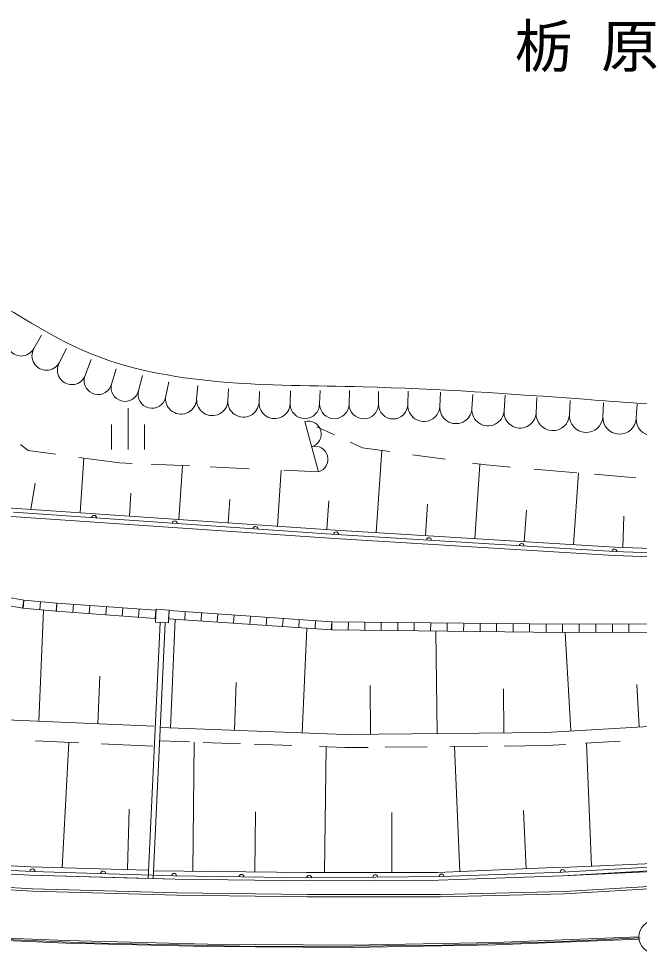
# Model space of a CAD drawing. Units: millimetres, scale not verified. Extents: x 40000 to 680000, y 20000 to 380000.
# Drawn here: x 342636 to 380284, y 283814 to 340490 of the extents above; entities that cross this region are included whole.
import ezdxf
from ezdxf.enums import TextEntityAlignment as Align

# ---------------------------------------------------------------- set-up
doc = ezdxf.new("R2010")
doc.units = ezdxf.units.MM
doc.header["$LTSCALE"] = 1000
for name, color, linetype, lineweight in [('M-BGD-EXST', 3, 'Continuous', 13), ('M-BGD-RSTR', 2, 'Continuous', 13), ('M-TTL-FRAM', 7, 'Continuous', 13)]:
    doc.layers.add(name, color=color, linetype=linetype, lineweight=lineweight)
doc.styles.add('ＭＳ ゴシック', font='')
doc.styles.get('ＭＳ ゴシック').set_extended_font_data('MS Gothic')

msp = doc.modelspace()

# ---------------------------------------------------------------- linework, layer by layer
at = {"layer": 'M-BGD-EXST'}
msp.add_circle((381260, 284814), 1000, dxfattribs=at)
at = {"layer": 'M-BGD-RSTR'}
for p, q in [((337062, 284851), (346727, 284457)), ((375205, 284506), (380340, 284759)), ((346727, 284457), (356060, 284247)), ((356060, 284247), (361132, 284223)), ((361132, 284223), (368359, 284309)), ((368359, 284309), (375205, 284506))]:
    msp.add_line(p, q, dxfattribs=at)
at = {"layer": 'M-TTL-FRAM'}
for p, q in [((343557, 320485), (344026, 321294)), ((345096, 319619), (345534, 320492)), ((346635, 318753), (347024, 319817)), ((348270, 318336), (348550, 319259)), ((349905, 317919), (350146, 318851)), ((351540, 317502), (351742, 318461)), ((353432, 317411), (353508, 318254)), ((355323, 317320), (355359, 318045)), ((357214, 317229), (357244, 317887)), ((359106, 317138), (359115, 317915)), ((360890, 317130), (360918, 317943)), ((362674, 317121), (362704, 317938)), ((364458, 317113), (364455, 317882)), ((366242, 317104), (366258, 317894)), ((368187, 316972), (368228, 317845)), ((370132, 316840), (370186, 317707)), ((372077, 316707), (372145, 317658)), ((374022, 316575), (374077, 317520)), ((349276, 316875), (349276, 314375)), ((376048, 316469), (376085, 317344)), ((378075, 316363), (378106, 317192)), ((380101, 316256), (380154, 317116)), ((348276, 315875), (348276, 314375)), ((350276, 314375), (350276, 315875)), ((360816, 313013), (359994, 316057)), ((360816, 313013), (359994, 316057)), ((361796, 315249), (360723, 315744)), ((361796, 315249), (360723, 315744)), ((343203, 314307), (342738, 314671)), ((343203, 314307), (342738, 314671)), ((363487, 314469), (362738, 314814)), ((363487, 314469), (362738, 314814)), ((344871, 314081), (343203, 314307)), ((344871, 314081), (343203, 314307)), ((365154, 314238), (363487, 314469)), ((365154, 314238), (363487, 314469)), ((364659, 314306), (364322, 309324)), ((368513, 313773), (366520, 314049)), ((368513, 313773), (366520, 314049)), ((348752, 313556), (346294, 313889)), ((348752, 313556), (346294, 313889)), ((346587, 313849), (346362, 310521)), ((349524, 313521), (348752, 313556)), ((349524, 313521), (348752, 313556)), ((352999, 313365), (350663, 313470)), ((352999, 313365), (350663, 313470)), ((370985, 313431), (370174, 313543)), ((370985, 313431), (370174, 313543)), ((370615, 313463), (370311, 308958)), ((372478, 313303), (370985, 313431)), ((372478, 313303), (370985, 313431)), ((352569, 313384), (352348, 310117)), ((356618, 313202), (354253, 313308)), ((356618, 313202), (354253, 313308)), ((358564, 313114), (358335, 309713)), ((360816, 313013), (358721, 313107)), ((360816, 313013), (358721, 313107)), ((376491, 312957), (373899, 313180)), ((376491, 312957), (373899, 313180)), ((376594, 312949), (376300, 308591)), ((380077, 312649), (377561, 312865)), ((380077, 312649), (377561, 312865)), ((343630, 312318), (343369, 310723)), ((349449, 311712), (349355, 310319)), ((355438, 311343), (355341, 309915)), ((361446, 311259), (361328, 309507)), ((341939, 310820), (361833, 309476)), ((341939, 310820), (361833, 309476)), ((367445, 311043), (367317, 309141)), ((373434, 310682), (373305, 308775)), ((341906, 310321), (361801, 308977)), ((341906, 310321), (361801, 308977)), ((361890, 309213), (342314, 310556)), ((361890, 309213), (342314, 310556)), ((379346, 310326), (379278, 308422)), ((361833, 309476), (378789, 308439)), ((361833, 309476), (378789, 308439)), ((361801, 308977), (378765, 307940)), ((361801, 308977), (378765, 307940)), ((378779, 308172), (361890, 309213)), ((378779, 308172), (361890, 309213)), ((378789, 308439), (382792, 308297)), ((378789, 308439), (382792, 308297)), ((378765, 307940), (382793, 307797)), ((378765, 307940), (382793, 307797)), ((382802, 308029), (378779, 308172)), ((382802, 308029), (378779, 308172)), ((342889, 304734), (329118, 307211)), ((342889, 304734), (329118, 307211)), ((342956, 305230), (329196, 307705)), ((342956, 305230), (329196, 307705)), ((342956, 305230), (342867, 304738)), ((342956, 305230), (342867, 304738)), ((342956, 305230), (342912, 304732)), ((342956, 305230), (342912, 304732)), ((344957, 305053), (342956, 305230)), ((344957, 305053), (342956, 305230)), ((343957, 305142), (343912, 304644)), ((343957, 305142), (343912, 304644)), ((344957, 305053), (344913, 304555)), ((344957, 305053), (344913, 304555)), ((344957, 305053), (344921, 304555)), ((344957, 305053), (344921, 304555)), ((350949, 304619), (344957, 305053)), ((350949, 304619), (344957, 305053)), ((345956, 304981), (345920, 304482)), ((345956, 304981), (345920, 304482)), ((344917, 304555), (342889, 304734)), ((344917, 304555), (342889, 304734)), ((344144, 304611), (343854, 297884)), ((350913, 304121), (344917, 304555)), ((350913, 304121), (344917, 304555)), ((346954, 304909), (346918, 304410)), ((346954, 304909), (346918, 304410)), ((347953, 304836), (347917, 304338)), ((347953, 304836), (347917, 304338)), ((348952, 304764), (348916, 304265)), ((348952, 304764), (348916, 304265)), ((349950, 304692), (349914, 304193)), ((349950, 304692), (349914, 304193)), ((350949, 304619), (350913, 304121)), ((350949, 304619), (350913, 304121)), ((350977, 304682), (350927, 303898)), ((350977, 304682), (350927, 303898)), ((351766, 304632), (350977, 304682)), ((351766, 304632), (350977, 304682)), ((351716, 303848), (351766, 304632)), ((351716, 303848), (351766, 304632)), ((351766, 304632), (351732, 304100)), ((351766, 304632), (351732, 304100)), ((361635, 303923), (351763, 304599)), ((361635, 303923), (351763, 304599)), ((352742, 304532), (352708, 304033)), ((352742, 304532), (352708, 304033)), ((353730, 304464), (353696, 303965)), ((353730, 304464), (353696, 303965)), ((354718, 304396), (354684, 303897)), ((354718, 304396), (354684, 303897)), ((351226, 303879), (350497, 288355)), ((351226, 303879), (350497, 288355)), ((351525, 303860), (350797, 288343)), ((351525, 303860), (350797, 288343)), ((350927, 303898), (351716, 303848)), ((350927, 303898), (351716, 303848)), ((361615, 303423), (351732, 304100)), ((361615, 303423), (351732, 304100)), ((352128, 304072), (351844, 297480)), ((355706, 304329), (355672, 303830)), ((355706, 304329), (355672, 303830)), ((356694, 304261), (356660, 303762)), ((356694, 304261), (356660, 303762)), ((357682, 304193), (357648, 303695)), ((357682, 304193), (357648, 303695)), ((358670, 304126), (358636, 303627)), ((358670, 304126), (358636, 303627)), ((359659, 304058), (359624, 303559)), ((359659, 304058), (359624, 303559)), ((360647, 303990), (360612, 303492)), ((360647, 303990), (360612, 303492)), ((361635, 303923), (361601, 303424)), ((361635, 303923), (361601, 303424)), ((361635, 303923), (361629, 303423)), ((361635, 303923), (361629, 303423)), ((375629, 303774), (361635, 303923)), ((375629, 303774), (361635, 303923)), ((362634, 303912), (362629, 303412)), ((362634, 303912), (362629, 303412)), ((363634, 303902), (363629, 303402)), ((363634, 303902), (363629, 303402)), ((364633, 303891), (364628, 303391)), ((364633, 303891), (364628, 303391)), ((365633, 303880), (365628, 303380)), ((365633, 303880), (365628, 303380)), ((366633, 303870), (366627, 303370)), ((366633, 303870), (366627, 303370)), ((367632, 303859), (367627, 303359)), ((367632, 303859), (367627, 303359)), ((368632, 303848), (368626, 303348)), ((368632, 303848), (368626, 303348)), ((369631, 303838), (369626, 303338)), ((369631, 303838), (369626, 303338)), ((370631, 303827), (370626, 303327)), ((370631, 303827), (370626, 303327)), ((371630, 303816), (371625, 303316)), ((371630, 303816), (371625, 303316)), ((372630, 303806), (372625, 303306)), ((372630, 303806), (372625, 303306)), ((373630, 303795), (373624, 303295)), ((373630, 303795), (373624, 303295)), ((374629, 303785), (374624, 303285)), ((374629, 303785), (374624, 303285)), ((383682, 303796), (375629, 303774)), ((383682, 303796), (375629, 303774)), ((379655, 303785), (379657, 303285)), ((379655, 303785), (379657, 303285)), ((360112, 303526), (359838, 297184)), ((375627, 303274), (361615, 303423)), ((375627, 303274), (361615, 303423)), ((367951, 303356), (368012, 297144)), ((375629, 303774), (375623, 303274)), ((375629, 303774), (375623, 303274)), ((383683, 303296), (375627, 303274)), ((383683, 303296), (375627, 303274)), ((375629, 303774), (375630, 303274)), ((375629, 303774), (375630, 303274)), ((375782, 303274), (376132, 297298)), ((376635, 303777), (376637, 303277)), ((376635, 303777), (376637, 303277)), ((377642, 303780), (377643, 303280)), ((377642, 303780), (377643, 303280)), ((378649, 303782), (378650, 303282)), ((378649, 303782), (378650, 303282)), ((347555, 300615), (347430, 297730)), ((355831, 300235), (355724, 297337)), ((363958, 300046), (363987, 297104)), ((372044, 299859), (372070, 297184)), ((380127, 300110), (380277, 297541)), ((322664, 298799), (350834, 297583)), ((322664, 298799), (350834, 297583)), ((374608, 297209), (383937, 297756)), ((374608, 297209), (383937, 297756)), ((351241, 297502), (362422, 297089)), ((351241, 297502), (362422, 297089)), ((362422, 297089), (374608, 297209)), ((362422, 297089), (374608, 297209)), ((343666, 296691), (346278, 296579)), ((343666, 296691), (346278, 296579)), ((345670, 296605), (345274, 288996)), ((347642, 296520), (350783, 296384)), ((347642, 296520), (350783, 296384)), ((351212, 296703), (352993, 296637)), ((351212, 296703), (352993, 296637)), ((353285, 296626), (353196, 288792)), ((353819, 296606), (356099, 296522)), ((353819, 296606), (356099, 296522)), ((356921, 296492), (359201, 296407)), ((356921, 296492), (359201, 296407)), ((374635, 296409), (375827, 296479)), ((374635, 296409), (375827, 296479)), ((377013, 296549), (379126, 296672)), ((377013, 296549), (379126, 296672)), ((377076, 296552), (377389, 289093)), ((360892, 296345), (362411, 296289)), ((360892, 296345), (362411, 296289)), ((361282, 296331), (361196, 288716)), ((362411, 296289), (363839, 296303)), ((362411, 296289), (363839, 296303)), ((364862, 296313), (367418, 296338)), ((364862, 296313), (367418, 296338)), ((368794, 296352), (371072, 296374)), ((368794, 296352), (371072, 296374)), ((369077, 296354), (369395, 288773)), ((372094, 296384), (374635, 296409)), ((372094, 296384), (374635, 296409)), ((349344, 292551), (349237, 288889)), ((373264, 292472), (373412, 288941)), ((356995, 292396), (356954, 288749)), ((365276, 292361), (365276, 288716)), ((343353, 289048), (335539, 289454)), ((343470, 288783), (335544, 289172)), ((343470, 288783), (335544, 289172)), ((348943, 288897), (343353, 289048)), ((382372, 289327), (375603, 289009)), ((386205, 289327), (375638, 288744)), ((386205, 289327), (375638, 288744)), ((335510, 288955), (343333, 288548)), ((343333, 288548), (335510, 288955)), ((343333, 288548), (352135, 288304)), ((350497, 288355), (343333, 288548)), ((352056, 288511), (343470, 288783)), ((352056, 288511), (343470, 288783)), ((350521, 288851), (348943, 288897)), ((360134, 288713), (350819, 288819)), ((360253, 288395), (352056, 288511)), ((360253, 288395), (352056, 288511)), ((368051, 288716), (360104, 288716)), ((375552, 289031), (368051, 288716)), ((368108, 288254), (375623, 288509)), ((375623, 288509), (368108, 288254)), ((375638, 288744), (368295, 288473)), ((375638, 288744), (368295, 288473)), ((375623, 288509), (384589, 289026)), ((382407, 288828), (375623, 288509)), ((335503, 288040), (343468, 287582)), ((335513, 288190), (343475, 287732)), ((352135, 288304), (350797, 288343)), ((352135, 288304), (360132, 288213)), ((360132, 288213), (352135, 288304)), ((360132, 288213), (368108, 288254)), ((368108, 288254), (360132, 288213)), ((368295, 288473), (360253, 288395)), ((368295, 288473), (360253, 288395)), ((375735, 287572), (384498, 288075)), ((375741, 287422), (384509, 287926)), ((343468, 287582), (352235, 287330)), ((343475, 287732), (352238, 287480)), ((352238, 287480), (360154, 287389)), ((360154, 287389), (368231, 287389)), ((368231, 287389), (375735, 287572)), ((368232, 287239), (375741, 287422)), ((352235, 287330), (360153, 287239)), ((360153, 287239), (368232, 287239)), ((336591, 284807), (345509, 284432)), ((336600, 284956), (345514, 284582)), ((345514, 284582), (354099, 284373)), ((371554, 284478), (380260, 284823)), ((371558, 284328), (380270, 284673)), ((345509, 284432), (354097, 284223)), ((354097, 284223), (362805, 284163)), ((354099, 284373), (362804, 284313)), ((362804, 284313), (371554, 284478)), ((362805, 284163), (371558, 284328))]:
    msp.add_line(p, q, dxfattribs=at)
for centre, radius, start, end in [((342787, 320918), 883, 150.6336, 330.6336), ((344326, 320052), 883, 150.6336, 330.6336), ((345866, 319186), 883, 150.6336, 330.6336), ((347453, 318544), 844, 165.6997, 345.6997), ((349088, 318127), 844, 165.6997, 345.6997), ((350723, 317711), 844, 165.6997, 345.6997), ((352486, 317457), 947, 177.2453, 357.2453), ((354377, 317366), 947, 177.2453, 357.2453), ((356269, 317275), 947, 177.2453, 357.2453), ((358160, 317184), 947, 177.2453, 357.2453), ((359998, 317134), 892, 179.7247, 359.7247), ((361782, 317125), 892, 179.7247, 359.7247), ((363566, 317117), 892, 179.7247, 359.7247), ((365350, 317108), 892, 179.7247, 359.7247), ((367215, 317038), 975, 176.1109, 356.1109), ((369160, 316906), 975, 176.1109, 356.1109), ((371105, 316773), 975, 176.1109, 356.1109), ((373050, 316641), 975, 176.1109, 356.1109), ((375035, 316522), 1015, 177.0001, 357.0001), ((377061, 316416), 1015, 177.0001, 357.0001), ((379088, 316310), 1015, 177.0001, 357.0001), ((381114, 316203), 1015, 177.0001, 357.0001), ((360200, 315296), 788, 285.1157, 105.1157), ((360200, 315296), 788, 285.1157, 105.1157), ((360611, 313774), 788, 285.1157, 105.1157), ((360611, 313774), 788, 285.1157, 105.1157), ((347208, 310220), 150, 356.0765, 176.0765), ((347208, 310220), 150, 356.0765, 176.0765), ((352102, 309885), 150, 356.0765, 176.0765), ((352102, 309885), 150, 356.0765, 176.0765), ((356996, 309549), 150, 356.0765, 176.0765), ((356996, 309549), 150, 356.0765, 176.0765), ((361890, 309213), 150, 356.4711, 176.0765), ((361890, 309213), 150, 356.4711, 176.0765), ((367520, 308866), 150, 356.4711, 176.4711), ((367520, 308866), 150, 356.4711, 176.4711), ((373150, 308519), 150, 356.4711, 176.4711), ((373150, 308519), 150, 356.4711, 176.4711), ((378779, 308172), 150, 357.965, 176.4711), ((378779, 308172), 150, 357.965, 176.4711), ((343470, 288783), 150, 358.1858, 177.1936), ((343470, 288783), 150, 358.1858, 177.1936), ((347763, 288647), 150, 358.1858, 178.1858), ((347763, 288647), 150, 358.1858, 178.1858), ((352056, 288511), 150, 359.1854, 178.1858), ((352056, 288511), 150, 359.1854, 178.1858), ((356154, 288453), 150, 359.1854, 179.1854), ((356154, 288453), 150, 359.1854, 179.1854), ((360253, 288395), 150, 0.5536, 179.1854), ((360253, 288395), 150, 0.5536, 179.1854), ((364274, 288434), 150, 0.5536, 180.5536), ((364274, 288434), 150, 0.5536, 180.5536), ((368295, 288473), 150, 2.1211, 180.5536), ((368295, 288473), 150, 2.1211, 180.5536), ((375638, 288744), 150, 3.1565, 182.1211), ((375638, 288744), 150, 3.1565, 182.1211)]:
    msp.add_arc(centre, radius, start, end, dxfattribs=at)
msp.add_open_spline([(289770, 326698), (290350, 326995), (290930, 327293), (291534, 327447), (293030, 327829), (294677, 327330), (296275, 327251), (297281, 327201), (298267, 327318), (299259, 327311), (299772, 327308), (300286, 327271), (300801, 327248), (302634, 327166), (304476, 327256), (306284, 326869), (307828, 326538), (309348, 325858), (310409, 324624), (312163, 322583), (312665, 319027), (314952, 318329), (315689, 318105), (316612, 318176), (317453, 318391), (318941, 318770), (320174, 319594), (321352, 320485), (323253, 321922), (325012, 323532), (327071, 324758), (328090, 325366), (329184, 325879), (330325, 326140), (332793, 326707), (335486, 326098), (337894, 325056), (341030, 323700), (343683, 321608), (346656, 320326), (351735, 318137), (357749, 318308), (363525, 318164), (368094, 318049), (372514, 317737), (376956, 317409), (381451, 317076), (385969, 316727), (390531, 316421), (394516, 316154), (398534, 315921), (402416, 316508), (404821, 316872), (407174, 317551), (409648, 317893), (411459, 318144), (413336, 318214), (414926, 318988), (415801, 319413), (416589, 320051), (417452, 320536), (418265, 320992), (419146, 321313), (420050, 321547), (421384, 321893), (422771, 322052), (424041, 322542), (425217, 322997), (426293, 323737), (427477, 324195), (428498, 324591), (429600, 324776), (430621, 325162), (431893, 325642), (433039, 326432), (434162, 327225), (435030, 327837), (435884, 328451), (436755, 329041), (437744, 329711), (438755, 330350), (439762, 331009), (440729, 331642), (441694, 332293), (442735, 332762), (444184, 333414), (445783, 333714), (447335, 334131), (448378, 334411), (449399, 334743), (450441, 334993), (452169, 335408), (453953, 335597), (455734, 335734), (457991, 335908), (460244, 336001), (462500, 336024), (465765, 336056), (469037, 335943), (472295, 335683), (474679, 335493), (477056, 335224), (479423, 334891), (481357, 334618), (483285, 334302), (485193, 333870), (487568, 333333), (489913, 332616), (492133, 331628), (493701, 330931), (495207, 330099), (496743, 329336), (501048, 327200), (505598, 325610), (510147, 324020)], degree=3, knots=[0, 0, 0, 0, 1, 1, 1, 2, 2, 2, 3, 3, 3, 4, 4, 4, 5, 5, 5, 6, 6, 6, 7, 7, 7, 8, 8, 8, 9, 9, 9, 10, 10, 10, 11, 11, 11, 12, 12, 12, 13, 13, 13, 14, 14, 14, 15, 15, 15, 16, 16, 16, 17, 17, 17, 18, 18, 18, 19, 19, 19, 20, 20, 20, 21, 21, 21, 22, 22, 22, 23, 23, 23, 24, 24, 24, 25, 25, 25, 26, 26, 26, 27, 27, 27, 28, 28, 28, 29, 29, 29, 30, 30, 30, 31, 31, 31, 32, 32, 32, 33, 33, 33, 34, 34, 34, 35, 35, 35, 36, 36, 36, 37, 37, 37, 38, 38, 38, 38], dxfattribs=at)

# ---------------------------------------------------------------- texts
at = {"layer": 'M-TTL-FRAM', "style": 'ＭＳ ゴシック'}
msp.add_text('栃 原', height=2566, dxfattribs=at).set_placement((372720, 338833), align=Align.MIDDLE_LEFT)

doc.saveas('drawing.dxf')
